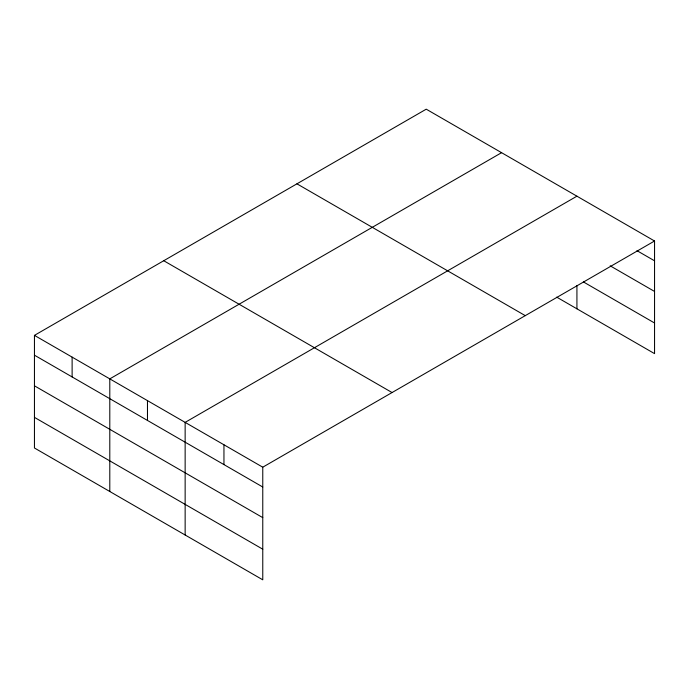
<?xml version="1.0" encoding="UTF-8"?>
<svg xmlns="http://www.w3.org/2000/svg" width="689" height="689" viewBox="0 0 689 689"><rect width="100%" height="100%" fill="white"/><g stroke="black" fill="none" stroke-linecap="round" stroke-linejoin="round"><path stroke-width="1.03" d="M654.55 241.004L426.233 109.181L34.45 335.371L34.45 447.996L262.767 579.819L262.767 467.194L654.55 241.004L654.55 353.629L556.703 297.14M501.575 152.682L109.792 378.872L109.792 491.498M576.926 196.184L185.143 422.374L185.143 535M636.989 250.675L654.55 260.812M610.187 265.833L654.55 291.447M583.394 281.913L654.55 322.995M296.942 183.825L525.259 315.64M163.741 260.726L392.058 392.549M34.45 335.371L262.767 467.194M34.45 355.188L262.767 487.011M34.45 385.814L262.767 517.637M34.45 417.37L262.767 549.193M576.926 285.573L576.926 308.81M223.951 444.784L223.951 464.601M147.472 400.628L147.472 420.436M72.121 357.126L72.121 376.943"/></g></svg>
